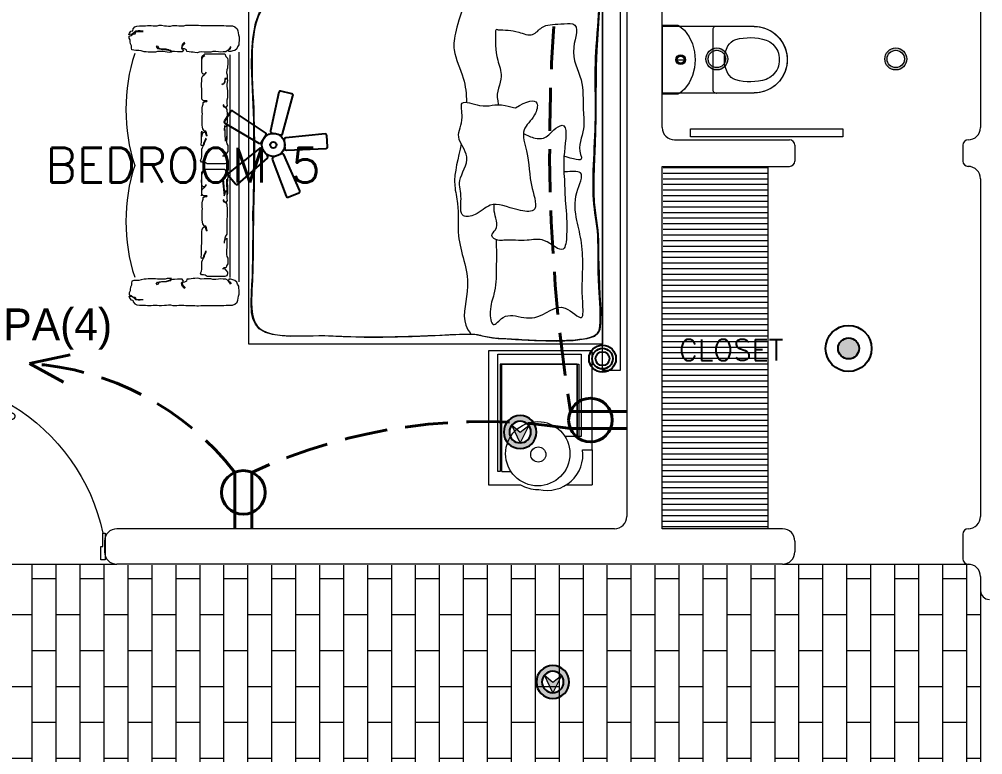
# Model space of a CAD drawing. Header units: metres. Extents: x 14 to 2416, y -346 to 476.
# Drawn here: x 45.92 to 51.36, y -142.06 to -137.9 of the extents above; entities that cross this region are included whole.
import ezdxf

# ---------------------------------------------------------------- set-up
doc = ezdxf.new("R2010")
doc.units = ezdxf.units.M
for name, pattern in [('0', [0]), ('CONTINUA', [0]), ('Dash Style-2', [0.694425, 0.48607, -0.208355])]:
    doc.linetypes.add(name, pattern=pattern)
doc.layers.get('0').update_dxf_attribs({"linetype": '0', "lineweight": 20})
for name, color, linetype, lineweight in [('A-ANNO-TEXT', 20, 'Continuous', 13), ('A-DOOR', 35, 'Continuous', 5), ('A-WALL', 250, 'Continuous', 20), ('baños', 251, 'Continuous', 0), ('closets', 253, 'Continuous', 0), ('E Salida TCorrientes', 24, 'CONTINUA', 40), ('E Tuberia Emp Piso', 24, 'Dash Style-2', 40), ('MAVA', 1, 'Continuous', 15), ('MAVA -LUMINARIAS', 1, 'Continuous', 18), ('MOBILIARIOS', 252, 'Continuous', 0), ('piso', 253, 'Continuous', 0), ('textos', 7, 'Continuous', 0)]:
    doc.layers.add(name, color=color, linetype=linetype, lineweight=lineweight)
doc.layers.add('hatch piso', color=253, linetype='Continuous', lineweight=0, transparency=0.7)
doc.layers.add('MAVA LUM', color=1, linetype='Continuous')
doc.layers.add('MAVA Luminarias', color=1, linetype='Continuous')
doc.styles.add('CENTURY GOTHIC', font='GOTHIC.TTF')
doc.styles.add('DIMTEXT', font='dim.shx', dxfattribs={"width": 0.75})
doc.styles.get("Standard").update_dxf_attribs({"font": 'arial.ttf', "height": 0.1875})

# ---------------------------------------------------------------- blocks, each defined once
blk = doc.blocks.new('Caroma_ToiletSuites')
at = {"layer": 'baños'}
for p, q in [((-120.8, 664), (-144, 640.8)), ((-94, 682.8), (-120.8, 664)), ((-64.3, 696.7), (-94, 682.8)), ((-32.6, 705.1), (-64.3, 696.7)), ((0, 708), (-32.6, 705.1)), ((32.6, 705.1), (0, 708)), ((64.3, 696.7), (32.6, 705.1)), ((94, 682.8), (64.3, 696.7)), ((120.8, 664), (94, 682.8)), ((144, 640.8), (120.8, 664)), ((-162.8, 614), (-176.7, 584.3)), ((-144, 640.8), (-162.8, 614)), ((162.8, 614), (144, 640.8)), ((176.7, 584.3), (162.8, 614)), ((-185.1, 552.6), (-188, 520)), ((-176.7, 584.3), (-185.1, 552.6)), ((185.1, 552.6), (176.7, 584.3)), ((188, 520), (185.1, 552.6)), ((-188, 520), (-190.5, 308)), ((-188, 0), (-188, 520)), ((188, 520), (188, 0)), ((190.5, 308), (188, 520)), ((-190.5, 308), (-190.2, 304.5)), ((-190.2, 304.5), (-189.3, 301.2)), ((-189.3, 301.2), (-187.8, 298)), ((-187.8, 298), (-185.8, 295.1)), ((-185.8, 295.1), (-183.4, 292.7)), ((-183.4, 292.7), (-180.5, 290.7)), ((-180.5, 290.7), (-177.3, 289.2)), ((-177.3, 289.2), (-174, 288.3)), ((-174, 288.3), (-170.5, 288)), ((-170.5, 288), (170.5, 288)), ((170.5, 288), (174, 288.3)), ((174, 288.3), (177.3, 289.2)), ((177.3, 289.2), (180.5, 290.7)), ((180.5, 290.7), (183.4, 292.7)), ((183.4, 292.7), (185.8, 295.1)), ((185.8, 295.1), (187.8, 298)), ((187.8, 298), (189.3, 301.2)), ((189.3, 301.2), (190.2, 304.5)), ((190.2, 304.5), (190.5, 308)), ((-88.9, 171.3), (-130, 152.2)), ((-45.1, 183.1), (-88.9, 171.3)), ((0, 187), (-45.1, 183.1)), ((45.1, 183.1), (0, 187)), ((88.9, 171.3), (45.1, 183.1)), ((130, 152.2), (88.9, 171.3)), ((-167.1, 126.2), (-188.7, 100.9)), ((-130, 152.2), (-167.1, 126.2)), ((0, 85), (0, 125)), ((167.1, 126.2), (130, 152.2)), ((188.7, 100.9), (167.1, 126.2)), ((-194.6, 88.2), (-195, 83.5)), ((-195, 83.5), (-195, 0)), ((-193.4, 92.7), (-194.6, 88.2)), ((-191.4, 97), (-193.4, 92.7)), ((-188.7, 100.9), (-191.4, 97)), ((191.4, 97), (188.7, 100.9)), ((193.4, 92.7), (191.4, 97)), ((194.6, 88.2), (193.4, 92.7)), ((195, 83.5), (194.6, 88.2)), ((195, 0), (195, 83.5)), ((-195, 0), (195, 0)), ((188, 0), (-188, 0))]:
    blk.add_line(p, q, dxfattribs=at)
for centre, radius, start, end in [((0, 520), 188, 0, 180), ((-2.7, 547.4), 115.2, 88.6565, 137.0404), ((2.7, 547.4), 115.2, 42.9609, 91.3415), ((-18.8, 556.1), 97.6, 134.3372, 160.9897), ((18.8, 556.1), 97.6, 19.01, 45.6643), ((183, 496.7), 307.9, 162.7713, 195.2143), ((-183, 496.7), 307.9, 344.7852, 17.2286), ((-36.1, 442.4), 82.4, 198.763, 239.3582), ((36.1, 442.4), 82.4, 300.6412, 341.2351), ((2.9, 529.9), 177.9, 242.916, 269.0659), ((-2.9, 529.9), 177.9, 270.9339, 297.0836), ((0, 105), 27.5, 0, 180), ((0, 105), 21, 0, 180), ((0, 105), 20, 0, 180), ((0, 105), 27.5, 180, 0), ((0, 105), 21, 180, 0), ((0, 105), 20, 180, 0)]:
    blk.add_arc(centre, radius, start, end, dxfattribs=at)
blk = doc.blocks.new('puerta 1.00')
at = {"layer": 'A-DOOR'}
for p, q in [((-0.15, -0.0125), (-0.9369, -0.3949)), ((-0.1376, -0.038), (-0.9245, -0.4204)), ((-0.1376, -0.038), (-0.15, -0.0125)), ((-0.8946, -0.3743), (-0.8996, -0.3641)), ((-0.8777, -0.3661), (-0.8826, -0.3559)), ((-0.9369, -0.3949), (-0.9245, -0.4204)), ((-0.8822, -0.3998), (-0.8772, -0.4101)), ((-0.8653, -0.3916), (-0.8603, -0.4018))]:
    blk.add_line(p, q, dxfattribs=at)
for points in [[(-0.05, 0), (-0.05, -0.025), (-0.125, -0.025), (-0.125, -0.0125), (-0.2, -0.0125), (-0.2, 0), (-0.05, 0)], [(-0.05, -0.95), (-0.05, -0.925), (-0.125, -0.925), (-0.125, -0.9375), (-0.2, -0.9375), (-0.2, -0.95), (-0.05, -0.95)]]:
    blk.add_lwpolyline(points, dxfattribs=at)
blk.add_arc((0.0366, 0.1602), 1.1229, 211.1336, 257.8343, dxfattribs=at)
for points in [[(-0.8982, -0.3642), (-0.9033, -0.3642), (-0.912, -0.3591), (-0.917, -0.3504), (-0.917, -0.3403), (-0.912, -0.3316), (-0.9033, -0.3265), (-0.8932, -0.3265), (-0.8844, -0.3316), (-0.8794, -0.3403), (-0.8794, -0.3504), (-0.8844, -0.3591), (-0.8932, -0.3642), (-0.8982, -0.3642)], [(-0.8617, -0.4394), (-0.8667, -0.4394), (-0.8754, -0.4344), (-0.8805, -0.4256), (-0.8805, -0.4156), (-0.8754, -0.4068), (-0.8667, -0.4018), (-0.8566, -0.4018), (-0.8479, -0.4068), (-0.8428, -0.4156), (-0.8428, -0.4257), (-0.8479, -0.4344), (-0.8566, -0.4394), (-0.8617, -0.4394)]]:
    blk.add_open_spline(points, degree=2, dxfattribs=at)
blk = doc.blocks.new('PL BASE 1N NASAS 09')
at = {"layer": 'closets', "transparency": 33554687}
h = blk.add_hatch(dxfattribs=at)
h.set_pattern_fill('LINE', color=256, scale=0.01, angle=180)
h.set_pattern_definition([(180, (-436.975463, -2859.17424), (-4e-18, -0.03175), [])])
h.paths.add_polyline_path([(-100.8257, -37.4997), (-100.8295, -39.5497), (-100.2311, -39.5497), (-100.2311, -37.4997)])
at = {"layer": 'A-DOOR'}
blk.add_lwpolyline([(-100.6713, -37.2871), (-99.8095, -37.2871), (-99.8095, -37.3316), (-100.6713, -37.3316)], close=True, dxfattribs=at)
at = {"layer": 'A-WALL'}
for p, q in [((-101.031, -35.5197), (-101.031, -39.4797)), ((-100.831, -37.2797), (-100.831, -35.5197)), ((-99.0311, -35.5197), (-99.0311, -37.2797)), ((-100.761, -37.3497), (-100.1111, -37.3497)), ((-99.1011, -37.3497), (-99.1011, -37.3497)), ((-100.0811, -37.3797), (-100.0811, -37.4697)), ((-99.1311, -37.3797), (-99.1311, -37.4697)), ((-100.831, -37.4997), (-100.1111, -37.4997)), ((-100.831, -39.5497), (-100.831, -37.4997)), ((-99.1011, -37.4997), (-99.1011, -37.4997)), ((-99.0311, -37.5697), (-99.0311, -39.4797)), ((-101.101, -39.5497), (-103.915, -39.5497)), ((-100.15, -39.5497), (-100.831, -39.5497)), ((-99.1311, -39.5797), (-99.1311, -39.7197)), ((-103.985, -39.6197), (-103.985, -39.6797)), ((-100.0811, -39.6197), (-100.0811, -39.6797)), ((-100.1511, -39.7497), (-103.915, -39.7497)), ((-99.0311, -39.8197), (-99.0311, -39.8997))]:
    blk.add_line(p, q, dxfattribs=at)
for centre, radius, start, end in [((-100.761, -37.2797), 0.07, 180, 270), ((-99.1011, -37.2797), 0.07, 270, 360), ((-100.1111, -37.3797), 0.03, 0, 90), ((-99.1011, -37.3797), 0.03, 90, 180), ((-100.1111, -37.4697), 0.03, 270, 0), ((-99.1011, -37.4697), 0.03, 180, 270), ((-99.1011, -37.5697), 0.07, 0, 90), ((-101.101, -39.4797), 0.07, 270, 0), ((-99.1011, -39.4797), 0.07, 270, 0), ((-103.915, -39.6197), 0.07, 90, 180), ((-100.1501, -39.6188), 0.0691, 359.2271, 89.8655), ((-99.1011, -39.5797), 0.03, 90, 180), ((-103.915, -39.6797), 0.07, 180, 270), ((-100.1511, -39.6797), 0.07, 270, 0), ((-99.1011, -39.7197), 0.03, 180, 270), ((-99.1011, -39.8197), 0.07, 0, 90), ((-98.9811, -39.8997), 0.05, 180, 270)]:
    blk.add_arc(centre, radius, start, end, dxfattribs=at)
at = {"layer": 'closets', "transparency": 33554687}
blk.add_line((-100.2311, -39.5497), (-100.2311, -37.4997), dxfattribs=at)
at = {"layer": 'piso'}
for p, q in [((-105.001, -39.7497), (-103.915, -39.7497)), ((-100.1511, -39.7497), (-99.0894, -39.7507)), ((-99.0311, -39.8997), (-99.0311, -40.9497))]:
    blk.add_line(p, q, dxfattribs=at)
at = {"layer": 'A-DOOR', "xscale": -1, "rotation": 90}
blk.add_blockref('puerta 1.00', (-104.931, -39.7747), dxfattribs=at)
at = {"layer": 'baños', "xscale": -0.000999999934791, "yscale": 0.000999999934791, "rotation": 270}
blk.add_blockref('Caroma_ToiletSuites', (-100.8315, -36.8961), dxfattribs=at)
at = {"layer": 'textos', "width": 3.404877}
for s, insert, char_height, attachment_point in [('{\\Fromans|c0; BEDROOM 5}', (-104.4508, -37.5905), 0.195, 7), ('\\pxqc;{\\Fromans|c0;\\H0.8x;CLOSET\\H1.25x; }', (-98.7396, -38.5982), 0.15, 9)]:
    blk.add_mtext(s, dxfattribs=dict(at, insert=insert, char_height=char_height, attachment_point=attachment_point))
blk = doc.blocks.new('A$Ca3ef8f56')
at = {"layer": 'MOBILIARIOS'}
for p, q in [((0.0032, 0.1527), (0.0032, 1.4519)), ((0.0532, 0.1694), (0.0532, 1.4284))]:
    blk.add_line(p, q, dxfattribs=at)
for points in [[(0.6249, 1.5324), (0.6212, 1.5434), (0.6126, 1.5544), (0.6016, 1.5556), (0.6004, 1.5666), (0.5906, 1.5776), (0.5796, 1.5825), (0.5637, 1.5837), (0.5527, 1.5837), (0.5417, 1.5849), (0.5307, 1.5849), (0.5197, 1.5862), (0.4977, 1.5862), (0.4867, 1.5837), (0.4757, 1.5837), (0.4647, 1.5849), (0.4537, 1.5874), (0.4402, 1.5874), (0.4231, 1.5837), (0.4121, 1.5837), (0.4011, 1.5825), (0.3889, 1.5825), (0.3766, 1.5862), (0.3534, 1.5862), (0.3412, 1.5849), (0.3302, 1.5837), (0.3143, 1.5849), (0.3033, 1.5874), (0.2519, 1.5874), (0.2409, 1.5886), (0.2299, 1.5886), (0.2177, 1.5862), (0.0868, 1.5862), (0.0746, 1.5849), (0.0391, 1.5849), (0.0245, 1.5788), (0.0122, 1.5678), (0.0086, 1.5568), (0.0061, 1.5446), (0.0037, 1.5336), (0, 1.5226), (0, 1.5116), (0.0012, 1.5006), (0.0024, 1.4884), (0.0024, 1.4774), (0.011, 1.4652), (0.0147, 1.4542), (0.0257, 1.4445), (0.0367, 1.442), (0.0477, 1.4383), (0.0587, 1.4383), (0.0611, 1.4493), (0.0501, 1.4542), (0.0477, 1.464)], [(0.4708, 1.4664), (0.4622, 1.4554), (0.4512, 1.4542), (0.4341, 1.4506), (0.4231, 1.4506), (0.4109, 1.4493), (0.3999, 1.4457), (0.3876, 1.4457), (0.3828, 1.4347), (0.395, 1.4335), (0.4072, 1.4347), (0.4194, 1.4371), (0.4317, 1.4383), (0.4635, 1.4383), (0.4745, 1.4359), (0.516, 1.4359), (0.527, 1.4371), (0.5381, 1.4371), (0.5552, 1.442), (0.5674, 1.4445), (0.5845, 1.4445), (0.5968, 1.4457), (0.6078, 1.4493), (0.609, 1.4603), (0.609, 1.4713), (0.6151, 1.4823), (0.6175, 1.4933), (0.6163, 1.5043), (0.6224, 1.5153), (0.6224, 1.5263), (0.6114, 1.53), (0.6004, 1.5385), (0.5894, 1.5397), (0.5845, 1.5507), (0.5735, 1.552), (0.5442, 1.552)], [(0.5442, 1.5544), (0.5613, 1.5556), (0.5723, 1.5556), (0.5845, 1.5544), (0.5955, 1.5458), (0.6065, 1.5373), (0.6175, 1.5348), (0.6212, 1.5348)], [(0.0501, 1.4677), (0.0563, 1.4567), (0.0636, 1.4457), (0.0758, 1.4371), (0.0905, 1.4371), (0.1064, 1.4359), (0.1174, 1.4371), (0.1333, 1.4396), (0.1492, 1.4396), (0.1602, 1.4359), (0.1981, 1.4359), (0.2152, 1.4371), (0.2262, 1.4347), (0.2385, 1.4322), (0.2507, 1.4335), (0.2617, 1.4347), (0.2727, 1.4359), (0.2837, 1.4371), (0.2972, 1.4383), (0.2996, 1.4493), (0.3106, 1.4542), (0.3216, 1.4567), (0.3241, 1.4677), (0.3143, 1.4787), (0.3069, 1.4884)], [(0.3106, 1.4909), (0.3204, 1.4799), (0.3253, 1.4689), (0.3265, 1.4579), (0.3155, 1.4481), (0.3228, 1.4371), (0.3497, 1.4371), (0.3656, 1.4396), (0.3779, 1.4396), (0.3889, 1.4408), (0.3999, 1.4481), (0.4133, 1.4518), (0.4402, 1.4518), (0.4525, 1.4554), (0.4598, 1.4664), (0.4696, 1.4689)], [(0.0946, 1.3772), (0.0844, 1.3772), (0.0759, 1.3874), (0.0673, 1.3976), (0.0673, 1.4078), (0.0708, 1.4181), (0.081, 1.4232), (0.1822, 1.4232), (0.1924, 1.4146), (0.2026, 1.4129), (0.2129, 1.4129), (0.2197, 1.4027), (0.2129, 1.3925), (0.2112, 1.3806), (0.2112, 1.3397), (0.2078, 1.3294), (0.2026, 1.3192), (0.1975, 1.309), (0.1941, 1.2988), (0.189, 1.2885), (0.1856, 1.2817)], [(0.0844, 1.234), (0.0844, 1.2238), (0.081, 1.2135), (0.0708, 1.205), (0.0708, 1.2579), (0.0725, 1.2715), (0.0725, 1.2988), (0.0708, 1.309), (0.0656, 1.3192), (0.0656, 1.3516), (0.0725, 1.3618), (0.0742, 1.372), (0.0844, 1.3737), (0.0895, 1.3737)], [(0.189, 1.2766), (0.1924, 1.2868), (0.1992, 1.2971), (0.2026, 1.3073), (0.2044, 1.3175), (0.2146, 1.3209), (0.2163, 1.3107), (0.2129, 1.3005), (0.2129, 1.2476), (0.2112, 1.2374), (0.2112, 1.1675), (0.2095, 1.1573), (0.2061, 1.1471), (0.1958, 1.1385), (0.1907, 1.1488), (0.189, 1.159), (0.1822, 1.1658)], [(0.0929, 0.9903), (0.0878, 1.0005), (0.0776, 1.0039), (0.0708, 1.0141), (0.0708, 1.0244), (0.069, 1.0346), (0.069, 1.0857), (0.0708, 1.0959), (0.0708, 1.1829), (0.0776, 1.1948), (0.081, 1.205), (0.0827, 1.2152), (0.0861, 1.2272), (0.0861, 1.2289)], [(0.1822, 1.1641), (0.1856, 1.1471), (0.189, 1.1368), (0.1992, 1.1351), (0.2061, 1.1249), (0.2078, 1.1147), (0.2095, 1.1028), (0.2095, 1.0499), (0.2078, 1.0397), (0.2095, 1.0295), (0.2095, 1.0056), (0.2078, 0.9954), (0.2044, 0.9852), (0.2044, 0.9749), (0.1941, 0.9698), (0.1839, 0.9698), (0.1822, 0.9664), (0.2026, 0.9664), (0.2112, 0.9562), (0.2112, 0.8965), (0.2129, 0.8863), (0.2146, 0.8761), (0.2129, 0.9659), (0.2112, 0.9556), (0.2112, 0.9352), (0.2061, 0.925), (0.1958, 0.9147), (0.1873, 0.9079)], [(0.0946, 0.8761), (0.0861, 0.9659), (0.081, 0.9556), (0.0793, 0.9454), (0.069, 0.9403), (0.0673, 0.9505), (0.069, 0.9607), (0.0708, 0.8727), (0.0708, 0.8829), (0.069, 0.8965), (0.0673, 0.9085), (0.0673, 0.9494), (0.0708, 0.9613), (0.0708, 0.9818), (0.069, 0.992), (0.0742, 1.0022), (0.0844, 1.0005), (0.0878, 0.9903), (0.0895, 0.9869)], [(0.2112, 0.8449), (0.2112, 0.8346), (0.2044, 0.8244), (0.1941, 0.8159), (0.0827, 0.8159), (0.0759, 0.8295), (0.0673, 0.8397), (0.0656, 0.85), (0.0656, 0.8602), (0.0673, 0.8704), (0.0673, 0.8806), (0.0708, 0.8909), (0.0725, 0.9079), (0.069, 0.9181), (0.069, 0.9386), (0.081, 0.9403), (0.0827, 0.959), (0.0895, 0.8693), (0.0998, 0.871), (0.0981, 0.8744)], [(0.1873, 0.9028), (0.1958, 0.913), (0.2061, 0.9147), (0.2112, 0.9045), (0.2112, 0.8517), (0.2095, 0.8414), (0.2061, 0.8312), (0.1958, 0.8244)], [(0.0946, 0.74), (0.0844, 0.74), (0.0759, 0.7502), (0.0673, 0.7604), (0.0673, 0.7707), (0.0708, 0.7809), (0.081, 0.786), (0.1822, 0.786), (0.1924, 0.7775), (0.2026, 0.7758), (0.2129, 0.7758), (0.2197, 0.7656), (0.2129, 0.7553), (0.2112, 0.7434), (0.2112, 0.7025), (0.2078, 0.6923), (0.2026, 0.6821), (0.1975, 0.6718), (0.1941, 0.6616), (0.189, 0.6514), (0.1856, 0.6446)], [(0.0844, 0.5968), (0.0844, 0.5866), (0.081, 0.5764), (0.0708, 0.5679), (0.0708, 0.6207), (0.0725, 0.6343), (0.0725, 0.6616), (0.0708, 0.6718), (0.0656, 0.6821), (0.0656, 0.7144), (0.0725, 0.7247), (0.0742, 0.7349), (0.0844, 0.7366), (0.0895, 0.7366)], [(0.0929, 0.4531), (0.0878, 0.4633), (0.0776, 0.4668), (0.0708, 0.477), (0.0708, 0.4872), (0.069, 0.4974), (0.069, 0.5486), (0.0708, 0.5588), (0.0708, 0.6457), (0.0776, 0.6576), (0.081, 0.5679), (0.0827, 0.5781), (0.0861, 0.59), (0.0861, 0.5917)], [(0.189, 0.6394), (0.1924, 0.6497), (0.1992, 0.6599), (0.2026, 0.6701), (0.2044, 0.6803), (0.2146, 0.6838), (0.2163, 0.6735), (0.2129, 0.6633), (0.2129, 0.6105), (0.2112, 0.6002), (0.2112, 0.6304), (0.2095, 0.6201), (0.2061, 0.6099), (0.1958, 0.6014), (0.1907, 0.6116), (0.189, 0.6218), (0.1822, 0.6287)], [(0.1822, 0.627), (0.1856, 0.6099), (0.189, 0.5997), (0.1992, 0.598), (0.2061, 0.5878), (0.2078, 0.5775), (0.2095, 0.5656), (0.2095, 0.5128), (0.2078, 0.5025), (0.2095, 0.4923), (0.2095, 0.4685), (0.2078, 0.4582), (0.2044, 0.448), (0.2044, 0.4378), (0.1941, 0.4327), (0.1839, 0.4327), (0.1822, 0.4293), (0.2026, 0.4293), (0.2112, 0.419), (0.2112, 0.3594), (0.2129, 0.3492), (0.2146, 0.3389), (0.2129, 0.3287), (0.2112, 0.3185), (0.2112, 0.298), (0.2061, 0.2878), (0.1958, 0.2776), (0.1873, 0.2708)], [(0.0946, 0.3389), (0.0861, 0.3287), (0.081, 0.3185), (0.0793, 0.3083), (0.069, 0.3031), (0.0673, 0.3134), (0.069, 0.3236), (0.0708, 0.3355), (0.0708, 0.3457), (0.069, 0.3594), (0.0673, 0.3713), (0.0673, 0.4122), (0.0708, 0.4241), (0.0708, 0.4446), (0.069, 0.4548), (0.0742, 0.465), (0.0844, 0.4633), (0.0878, 0.4531), (0.0895, 0.4497)], [(0.2112, 0.1926), (0.2112, 0.1824), (0.2044, 0.1721), (0.1941, 0.1636), (0.0827, 0.1636), (0.0759, 0.1772), (0.0673, 0.1875), (0.0656, 0.1977), (0.0656, 0.223), (0.0673, 0.2333), (0.0673, 0.2435), (0.0708, 0.2537), (0.0725, 0.2708), (0.069, 0.281), (0.069, 0.3014), (0.081, 0.3031), (0.0827, 0.3219), (0.0895, 0.3321), (0.0998, 0.3338), (0.0981, 0.3372)], [(0.1873, 0.2656), (0.1958, 0.2759), (0.2061, 0.2776), (0.2112, 0.2673), (0.2112, 0.1994), (0.2095, 0.1892), (0.2061, 0.179), (0.1958, 0.1721)], [(0.6249, 0.0562), (0.6212, 0.0452), (0.6126, 0.0342), (0.6016, 0.033), (0.6004, 0.022), (0.5906, 0.011), (0.5796, 0.0061), (0.5637, 0.0049), (0.5527, 0.0049), (0.5417, 0.0037), (0.5307, 0.0037), (0.5197, 0.0024), (0.4977, 0.0024), (0.4867, 0.0049), (0.4757, 0.0049), (0.4647, 0.0037), (0.4537, 0.0012), (0.4402, 0.0012), (0.4231, 0.0049), (0.4121, 0.0049), (0.4011, 0.0061), (0.3889, 0.0061), (0.3766, 0.0024), (0.3534, 0.0024), (0.3412, 0.0037), (0.3302, 0.0049), (0.3143, 0.0037), (0.3033, 0.0012), (0.2519, 0.0012), (0.2409, 0), (0.2299, 0), (0.2177, 0.0024), (0.0868, 0.0024), (0.0746, 0.0037), (0.0391, 0.0037), (0.0245, 0.0098), (0.0122, 0.0208), (0.0086, 0.0318), (0.0061, 0.044), (0.0037, 0.055), (0, 0.066), (0, 0.077), (0.0012, 0.088), (0.0024, 0.1002), (0.0024, 0.1112), (0.011, 0.1234), (0.0147, 0.1344), (0.0257, 0.1441), (0.0367, 0.1466), (0.0477, 0.1503), (0.0587, 0.1503), (0.0611, 0.1393), (0.0501, 0.1344), (0.0477, 0.1246)], [(0.0501, 0.1209), (0.0563, 0.1319), (0.0636, 0.1429), (0.0758, 0.1515), (0.0905, 0.1515), (0.1064, 0.1527), (0.1174, 0.1515), (0.1333, 0.149), (0.1492, 0.149), (0.1602, 0.1527), (0.1981, 0.1527), (0.2152, 0.1515), (0.2262, 0.1539), (0.2385, 0.1564), (0.2507, 0.1551), (0.2617, 0.1539), (0.2727, 0.1527), (0.2837, 0.1515), (0.2972, 0.1503), (0.2996, 0.1393), (0.3106, 0.1344), (0.3216, 0.1319), (0.3241, 0.1209), (0.3143, 0.1099), (0.3069, 0.1002)], [(0.3106, 0.0977), (0.3204, 0.1087), (0.3253, 0.1197), (0.3265, 0.1307), (0.3155, 0.1405), (0.3228, 0.1515), (0.3497, 0.1515), (0.3656, 0.149), (0.3779, 0.149), (0.3889, 0.1478), (0.3999, 0.1405), (0.4133, 0.1368), (0.4402, 0.1368), (0.4525, 0.1332), (0.4598, 0.1222), (0.4696, 0.1197)], [(0.4708, 0.1222), (0.4622, 0.1332), (0.4512, 0.1344), (0.4341, 0.138), (0.4231, 0.138), (0.4109, 0.1393), (0.3999, 0.1429), (0.3876, 0.1429), (0.3828, 0.1539), (0.395, 0.1551), (0.4072, 0.1539), (0.4194, 0.1515), (0.4317, 0.1503), (0.4635, 0.1503), (0.4745, 0.1527), (0.516, 0.1527), (0.527, 0.1515), (0.5381, 0.1515), (0.5552, 0.1466), (0.5674, 0.1441), (0.5845, 0.1441), (0.5968, 0.1429), (0.6078, 0.1393), (0.609, 0.1283), (0.609, 0.1173), (0.6151, 0.1063), (0.6175, 0.0953), (0.6163, 0.0843), (0.6224, 0.0733), (0.6224, 0.0623), (0.6114, 0.0586), (0.6004, 0.0501), (0.5894, 0.0489), (0.5845, 0.0379), (0.5735, 0.0366), (0.5442, 0.0366)], [(0.5442, 0.0342), (0.5613, 0.033), (0.5723, 0.033), (0.5845, 0.0342), (0.5955, 0.0428), (0.6065, 0.0513), (0.6175, 0.0537), (0.6212, 0.0537)]]:
    blk.add_lwpolyline(points, dxfattribs=at)
for centre in [(-0.3846, 1.1107), (-0.3846, 0.4779)]:
    blk.add_arc(centre, 1.0261, 342.0399, 17.9601, dxfattribs=at)
blk = doc.blocks.new('A$C11dadbfd')
at = {"layer": 'MOBILIARIOS'}
for p, q in [((1.7951, 3.6335), (1.9417, 3.6335)), ((1.9417, 3.4354), (1.9417, 3.6335)), ((1.9417, 0.2292), (1.9417, 0.0311)), ((1.7951, 0.0311), (1.9417, 0.0311))]:
    blk.add_line(p, q, dxfattribs=at)
for points in [[(1.3875, 2.8747), (1.3875, 2.8753), (1.3554, 2.8753), (1.3554, 3.6335), (1.5357, 3.6335, -0.127695), (1.6339, 3.659, -0.007083), (1.6396, 3.6589, -0.52849), (1.8874, 3.4354), (1.9417, 3.4354), (1.9417, 2.8753), (1.8985, 2.8753), (1.8985, 2.8747), (1.8575, 2.8747)], [(1.3875, 0.7899), (1.3875, 0.7893), (1.3554, 0.7893), (1.3554, 0.0311), (1.5357, 0.0311, 0.127695), (1.6339, 0.0056, 0.007083), (1.6396, 0.0057, 0.52849), (1.8874, 0.2292), (1.9417, 0.2292), (1.9417, 0.7893), (1.8985, 0.7893), (1.8985, 0.7899), (1.8575, 0.7899)]]:
    blk.add_lwpolyline(points, format="xyb", close=True, dxfattribs=at)
for points in [[(1.8575, 3.3604), (1.8575, 2.9503), (1.4212, 2.9503), (1.4212, 3.5585), (1.4075, 3.5585), (1.4075, 2.8947), (1.8575, 2.8947), (1.8785, 2.8947), (1.8785, 3.3592), (1.8575, 3.3592), (1.8575, 2.9503)], [(2.1, 0.6774), (2, 0.6774), (2, 2.9774), (2.1, 2.9774)], [(2, 0.8274), (0, 0.8274), (0, 2.8274), (2, 2.8274)], [(1.984, 2.7359), (1.9682, 2.4885), (1.9635, 2.4003), (1.9626, 2.1559), (1.9626, 2.1046), (1.9588, 1.9621), (1.9521, 1.8305), (1.9502, 1.7649), (1.9502, 1.6851), (1.9531, 1.629), (1.9645, 1.5406), (1.973, 1.4728), (1.9778, 1.4138), (1.9778, 1.3179), (1.9787, 1.2798), (1.9806, 1.2181), (1.9854, 1.1031), (1.9911, 1.0261), (1.9891, 0.9459), (1.9853, 0.9108), (1.9758, 0.8889), (1.9549, 0.8709), (1.9112, 0.8566), (1.8349, 0.8461), (1.7418, 0.8423), (1.6153, 0.8461), (1.5089, 0.8519), (1.4612, 0.8557), (1.4108, 0.8576), (1.3776, 0.8604), (1.3377, 0.869), (1.3026, 0.8766), (1.276, 0.8814), (1.17, 0.8795), (1.0539, 0.8747), (0.9229, 0.868), (0.7572, 0.8642), (0.652, 0.8656), (0.6118, 0.8673), (0.5341, 0.869), (0.451, 0.8732), (0.4117, 0.874), (0.3599, 0.8723), (0.3114, 0.8723), (0.2345, 0.8715), (0.1881, 0.8741), (0.1337, 0.8816), (0.0936, 0.8942), (0.0593, 0.9134), (0.0376, 0.9402), (0.0225, 0.9728), (0.0159, 1.0071), (0.0134, 1.0607), (0.015, 1.1201), (0.0175, 1.1644), (0.0201, 1.2099), (0.0217, 1.2534), (0.0226, 1.3044), (0.0234, 1.3546), (0.0242, 1.4801), (0.0234, 1.568), (0.0259, 1.6257), (0.0293, 1.7852), (0.0293, 1.9199), (0.0276, 2.0948), (0.02, 2.2676), (0.0158, 2.4048), (0.0166, 2.4826), (0.0225, 2.5565), (0.0376, 2.6436), (0.061, 2.7055), (0.0969, 2.7565), (0.1479, 2.7958), (0.1909, 2.8076), (0.241, 2.8151), (0.2996, 2.8201), (0.3982, 2.8168), (0.4882, 2.8143), (0.5734, 2.8126), (0.6662, 2.8109), (0.813, 2.8126), (0.9075, 2.8143), (0.9605, 2.8169), (1.0157, 2.8185), (1.0776, 2.8177), (1.1319, 2.8152), (1.1657, 2.8093), (1.2083, 2.7943), (1.2234, 2.7901), (1.2384, 2.7968), (1.3036, 2.806), (1.3792, 2.8152), (1.4821, 2.8169), (1.6504, 2.8177), (1.7386, 2.8169), (1.7996, 2.8135), (1.8589, 2.8077), (1.9166, 2.7993), (1.9544, 2.7876), (1.9703, 2.7792), (1.9795, 2.7675), (1.9829, 2.7482)], [(1.8575, 0.3042), (1.8575, 0.7143), (1.4212, 0.7143), (1.4212, 0.1061), (1.4075, 0.1061), (1.4075, 0.7699), (1.8575, 0.7699), (1.8785, 0.7699), (1.8785, 0.3054), (1.8575, 0.3054), (1.8575, 0.7143)]]:
    blk.add_lwpolyline(points, close=True, dxfattribs=at)
for points in [[(1.4304, 3.5585), (1.4304, 2.9503), (1.8667, 2.9503), (1.8667, 3.3604), (1.7881, 3.3604)], [(1.4304, 3.5585), (1.4829, 3.5585)], [(1.4304, 0.1061), (1.4304, 0.7143), (1.8667, 0.7143), (1.8667, 0.3042), (1.7881, 0.3042)], [(1.4304, 0.1061), (1.4829, 0.1061)]]:
    blk.add_lwpolyline(points, dxfattribs=at)
for centre, radius in [((1.6339, 3.4571), 0.1819), ((1.6369, 3.4617), 0.0427), ((1.6339, 0.2076), 0.1819), ((1.6369, 0.2029), 0.0427)]:
    blk.add_circle(centre, radius, dxfattribs=at)
blk.add_arc((1.4035, 2.5972), 0.00932, 64.4366, 168.7327, dxfattribs=at)
for points, knots in [([(0.2769, 2.8152), (0.2379, 2.8116), (-0.0145, 2.7885), (0.0417, 2.1345), (0.031, 1.754), (0.0256, 1.5592)], [0, 0, 0, 0, 0.117685, 0.761841, 1.437924, 1.437924, 1.437924, 1.437924]), ([(1.2536, 0.8837), (1.2536, 0.8837), (1.2536, 0.8837), (1.2536, 0.8837), (1.2553, 0.8836), (1.2902, 0.8837), (1.3601, 0.8633), (1.5319, 0.8551), (1.739, 0.8394), (1.9697, 0.8633), (1.9954, 0.9487), (1.9697, 1.1987), (1.9824, 1.4698), (1.9294, 1.6589), (1.9697, 2.0804), (1.9512, 2.442), (1.9846, 2.7165), (1.9697, 2.8152), (1.5773, 2.8152), (1.391, 2.8152), (1.2491, 2.7954), (1.2358, 2.7954), (1.2203, 2.7835), (1.15, 2.8152), (1.0853, 2.8152), (0.9644, 2.8152)], [2.895366, 2.895366, 2.895366, 2.895366, 2.896475, 3.053535, 3.138588, 3.190252, 3.29358, 3.393683, 3.686394, 3.848283, 3.942303, 4.166996, 4.499824, 4.847407, 5.433591, 5.797126, 6.093613, 6.186669, 6.495546, 6.666013, 6.828452, 7.059973, 7.190877, 7.299822, 7.383928, 7.383928, 7.383928, 7.383928]), ([(1.2291, 2.7899), (1.1753, 2.6231), (1.1344, 2.5006), (1.2193, 2.3428), (1.2306, 2.2415), (1.2306, 2.1954)], [0.0005696, 0.0005696, 0.0005696, 0.0005696, 0.2116189, 0.3895346, 0.5346505, 0.5346505, 0.5346505, 0.5346505]), ([(1.4075, 2.6056), (1.4464, 2.605), (1.5112, 2.604), (1.6052, 2.5604), (1.6633, 2.6386), (1.7368, 2.634), (1.8841, 2.6519), (1.8025, 2.4679), (1.897, 2.3336), (1.8864, 2.1722), (1.9035, 2.0318), (1.8555, 1.9443), (1.8965, 1.8496), (1.8291, 1.879), (1.7823, 1.8902)], [0, 0, 0, 0, 0.125513, 0.209774, 0.279098, 0.385114, 0.440556, 0.579971, 0.776155, 0.956632, 1.067828, 1.221054, 1.242986, 1.352802, 1.352802, 1.352802, 1.352802]), ([(1.3944, 2.599), (1.394, 2.544), (1.3934, 2.4576), (1.4468, 2.3258), (1.3937, 2.2542), (1.409, 2.1981), (1.4099, 2.1812)], [0, 0, 0, 0, 0.1739603, 0.2732689, 0.4204064, 0.4281347, 0.4281347, 0.4281347, 0.4281347]), ([(1.5086, 2.1643), (1.4936, 2.1652), (1.3997, 2.1973), (1.3383, 2.1521), (1.182, 2.2235), (1.2227, 2.0905), (1.1573, 1.9979), (1.271, 1.8818), (1.1717, 1.7569), (1.2106, 1.666), (1.1853, 1.5363), (1.2988, 1.5579), (1.3751, 1.646), (1.4895, 1.5871), (1.6481, 1.5665), (1.5809, 1.7533), (1.589, 1.8781), (1.5321, 2.0442), (1.6164, 2.1034), (1.6483, 2.2197), (1.5711, 2.2057), (1.5086, 2.1643)], [0.483205, 0.483205, 0.483205, 0.483205, 0.53364, 0.686105, 0.79098, 0.874215, 0.993951, 1.121456, 1.272938, 1.391058, 1.496021, 1.56567, 1.671481, 1.841411, 1.931504, 2.070402, 2.301906, 2.427526, 2.537167, 2.607901, 2.719001, 2.719001, 2.719001, 2.719001]), ([(1.553, 2.0189), (1.5739, 2.0076), (1.6095, 1.9913), (1.679, 1.987), (1.7141, 2.0349), (1.8118, 2.0993), (1.774, 1.8858), (1.7853, 1.7674), (1.789, 1.6087), (1.8046, 1.4975), (1.7861, 1.3196), (1.6731, 1.437), (1.5644, 1.4057), (1.4728, 1.4213), (1.4066, 1.4098), (1.36, 1.4401), (1.4229, 1.4926), (1.3851, 1.5575), (1.3867, 1.605), (1.3874, 1.6175)], [0.032571, 0.032571, 0.032571, 0.032571, 0.107712, 0.156224, 0.235226, 0.291111, 0.451247, 0.617718, 0.770472, 0.95788, 1.036962, 1.155398, 1.259301, 1.397905, 1.433881, 1.478271, 1.518706, 1.629903, 1.669516, 1.669516, 1.669516, 1.669516]), ([(1.2013, 1.9598), (1.1864, 1.8804), (1.147, 1.769), (1.1924, 1.5931), (1.1657, 1.4114), (1.2752, 1.1795), (1.1954, 0.98), (1.2439, 0.9003), (1.2553, 0.8837)], [0.780746, 0.780746, 0.780746, 0.780746, 1.031047, 1.138144, 1.338216, 1.638789, 1.87051, 1.932727, 1.932727, 1.932727, 1.932727]), ([(1.3994, 1.4151), (1.3997, 1.3674), (1.4003, 1.2566), (1.3963, 1.1171), (1.3571, 1.0341), (1.3748, 0.9042), (1.4479, 1.0108), (1.5283, 0.9775), (1.6662, 0.9713), (1.7601, 1.0928), (1.8987, 0.9322), (1.8818, 1.1222), (1.8895, 1.2335), (1.8882, 1.3956), (1.8501, 1.5341), (1.834, 1.6702), (1.9144, 1.8144), (1.8189, 1.8044), (1.7843, 1.8013), (1.7818, 1.8011)], [0, 0, 0, 0, 0.152599, 0.305824, 0.413498, 0.490111, 0.57095, 0.695693, 0.751084, 0.933009, 1.04478, 1.135217, 1.336369, 1.489125, 1.623798, 1.783333, 1.909904, 2.000264, 2.007333, 2.007333, 2.007333, 2.007333]), ([(0.0256, 1.5592), (0.0256, 1.4272), (0.0256, 1.2316), (0.0048, 0.935), (0.136, 0.8633), (0.4134, 0.881), (0.6395, 0.8633), (1.0646, 0.8759), (1.1613, 0.8837), (1.2537, 0.8837)], [0, 0, 0, 0, 0.418295, 0.63409, 0.877661, 1.085184, 1.239382, 1.462689, 1.680419, 1.680419, 1.680419, 1.680419])]:
    blk.add_open_spline(points, degree=3, knots=knots, dxfattribs=at)
blk.add_open_spline([(0.9644, 2.8152), (0.6575, 2.8005), (0.4702, 2.816), (0.2769, 2.8152)], degree=3, dxfattribs=at)
blk = doc.blocks.new('PL MUEBLES 1N NASAS 09')
at = {"layer": 'hatch piso'}
h = blk.add_hatch(dxfattribs=at)
h.set_pattern_fill('AR-BRSTD', color=256, scale=0.002, angle=-90)
h.set_pattern_definition([(270, (-8.74588, 232.01007), (0.1354836, -2e-17), []), (0, (-8.74588, 232.01007), (0.1354836, 0.2032), [0.1354836, -0.1354836])])
edge = h.paths.add_edge_path()
edge.add_line((62.3305, 47.1481), (63.2305, 47.1481))
edge.add_line((63.2305, 47.1481), (63.2305, 48.4481))
edge.add_line((63.2305, 48.4481), (56.5331, 48.4481))
edge.add_line((56.5331, 48.4481), (56.5331, 48.2731))
edge.add_line((56.5331, 48.2731), (56.3831, 48.2731))
edge.add_line((56.3831, 48.2731), (56.3831, 48.4536))
edge.add_line((56.3831, 48.4536), (54.5879, 48.4536))
edge.add_line((54.5879, 48.4536), (54.5879, 46.9481))
edge.add_line((54.5879, 46.9481), (55.8257, 46.9481))
edge.add_arc((55.8755, 46.9973), 0.07, 180, 224.6727, ccw=False)
edge.add_line((55.8055, 46.9973), (55.8055, 47.1073))
edge.add_arc((55.8755, 47.1073), 0.07, 90, 180, ccw=False)
edge.add_line((55.8755, 47.1773), (55.9855, 47.1773))
edge.add_arc((55.9855, 47.1073), 0.07, 0, 90, ccw=False)
edge.add_line((56.0555, 47.1073), (56.0555, 46.9973))
edge.add_arc((55.9855, 46.9973), 0.07, -44.6727, 0, ccw=False)
edge.add_line((56.0353, 46.9481), (59.0257, 46.9481))
edge.add_arc((59.0755, 46.9973), 0.07, 180, 224.6728, ccw=False)
edge.add_line((59.0055, 46.9973), (59.0055, 47.1073))
edge.add_arc((59.0755, 47.1073), 0.07, 90, 180, ccw=False)
edge.add_line((59.0755, 47.1773), (59.1855, 47.1773))
edge.add_arc((59.1855, 47.1073), 0.07, 0, 90, ccw=False)
edge.add_line((59.2555, 47.1073), (59.2555, 46.9973))
edge.add_arc((59.1855, 46.9973), 0.07, -90, 0, ccw=False)
edge.add_line((59.1855, 46.9273), (59.0755, 46.9273))
edge.add_arc((59.0755, 46.9973), 0.07, 229.9948, 270, ccw=False)
edge.add_line((59.0305, 46.9437), (59.0305, 44.972))
edge.add_arc((59.0755, 44.9184), 0.07, 90, 130.0052, ccw=False)
edge.add_line((59.0755, 44.9884), (59.1855, 44.9884))
edge.add_arc((59.1855, 44.9184), 0.07, 0, 90, ccw=False)
edge.add_line((59.2555, 44.9184), (59.2555, 44.8084))
edge.add_arc((59.1855, 44.8084), 0.07, -90, 0, ccw=False)
edge.add_line((59.1855, 44.7384), (59.0755, 44.7384))
edge.add_arc((59.0755, 44.8084), 0.07, 229.9948, 270, ccw=False)
edge.add_line((59.0305, 44.7548), (59.0305, 41.172))
edge.add_arc((59.0755, 41.1184), 0.07, 90, 130.0052, ccw=False)
edge.add_line((59.0755, 41.1884), (59.1855, 41.1884))
edge.add_arc((59.1855, 41.1184), 0.07, 0, 90, ccw=False)
edge.add_line((59.2555, 41.1184), (59.2555, 41.0084))
edge.add_arc((59.1855, 41.0084), 0.07, -90, 0, ccw=False)
edge.add_line((59.1855, 40.9384), (59.0755, 40.9384))
edge.add_arc((59.0755, 41.0084), 0.07, 180, 270, ccw=False)
edge.add_line((59.0055, 41.0084), (59.0055, 41.1184))
edge.add_arc((59.0755, 41.1184), 0.07, 149.8481, 180, ccw=False)
edge.add_line((59.0149, 41.1535), (56.0391, 41.1535))
edge.add_arc((55.9855, 41.1085), 0.07, 0, 40.0052, ccw=False)
edge.add_line((56.0555, 41.1085), (56.0555, 40.9985))
edge.add_arc((55.9855, 40.9985), 0.07, -90, 0, ccw=False)
edge.add_line((55.9855, 40.9285), (55.8755, 40.9285))
edge.add_arc((55.8755, 40.9985), 0.07, 180, 270, ccw=False)
edge.add_line((55.8055, 40.9985), (55.8055, 41.1085))
edge.add_arc((55.8755, 41.1085), 0.07, 139.9948, 180, ccw=False)
edge.add_line((55.8219, 41.1535), (50.4363, 41.1535))
edge.add_arc((50.3827, 41.1085), 0.07, 0, 40.0052, ccw=False)
edge.add_line((50.4527, 41.1085), (50.4527, 40.9985))
edge.add_arc((50.3827, 40.9985), 0.07, -90, 0, ccw=False)
edge.add_line((50.3827, 40.9285), (50.2727, 40.9285))
edge.add_arc((50.2727, 40.9985), 0.07, 180, 270, ccw=False)
edge.add_line((50.2027, 40.9985), (50.2027, 41.1085))
edge.add_arc((50.2727, 41.1085), 0.07, 139.9948, 180, ccw=False)
edge.add_line((50.2191, 41.1535), (46.4305, 41.1535))
edge.add_line((46.4305, 41.1535), (46.4305, 40.9535))
edge.add_line((46.4305, 40.9535), (44.3305, 40.9535))
edge.add_line((44.3305, 40.9535), (44.3305, 39.3536))
edge.add_line((44.3305, 39.3536), (47.8305, 39.3536))
edge.add_line((47.8305, 39.3536), (47.8305, 38.9536))
edge.add_line((47.8305, 38.9536), (62.3305, 38.9536))
edge.add_line((62.3305, 38.9536), (62.3305, 47.1481))
at = {"layer": 'baños'}
blk.add_blockref('PL BASE 1N NASAS 09', (162.2615, 88.2033), dxfattribs=at)
at = {"layer": 'MOBILIARIOS'}
blk.add_blockref('A$C11dadbfd', (59.0928, 48.8707), dxfattribs=at)
at = {"layer": 'MOBILIARIOS', "rotation": 180}
blk.add_blockref('A$Ca3ef8f56', (59.0391, 51.5032), dxfattribs=at)
blk = doc.blocks.new('A$Cbef68299')
blk.add_blockref('PL MUEBLES 1N NASAS 09', (-30.7659, -32.0535))
blk = doc.blocks.new('A$Cc5be7df0')
at = {"layer": 'A-ANNO-TEXT'}
blk.add_blockref('A$Cbef68299', (4.1493, 17.337), dxfattribs=at)
blk = doc.blocks.new('SUPERFICIAL')
at = {"layer": 'MAVA LUM'}
h = blk.add_hatch(color=256, dxfattribs=at)
h.dxf.hatch_style = 1
edge = h.paths.add_edge_path()
edge.add_arc((0.0008, 0.0016), 0.059, 0, 360)
for radius in [0.1303, 0.0593]:
    blk.add_circle((0.0008, 0.0016, 0), radius, dxfattribs=at)
at = {"ltscale": 1e-05, "style": 'DIMTEXT', "flags": 1}
blk.add_attdef('MULTIPLICADOR', (0.0928, 0.4687), '', height=0.15, dxfattribs=at)
blk = doc.blocks.new('abanico mava')
at = {"layer": 'MAVA Luminarias', "linetype": 'ByBlock', "lineweight": -2, "extrusion": (4.64878e-10, 3.72215e-09, 1), "elevation": 0}
for points in [[(513803.102, 2035248.678), (513803.215, 2035249.086, 0.421374), (513803.203, 2035249.107), (513803.084, 2035249.136, 0.421374), (513803.064, 2035249.124), (513802.972, 2035248.71, 0.407089), (513802.984, 2035248.69), (513803.082, 2035248.666, 0.407089)], [(513802.921, 2035248.69), (513802.567, 2035248.923, 0.421374), (513802.544, 2035248.918), (513802.479, 2035248.814, 0.421374), (513802.485, 2035248.791), (513802.85, 2035248.576, 0.407089), (513802.873, 2035248.581), (513802.926, 2035248.667, 0.407089)], [(513802.993, 2035248.405), (513803.142, 2035248.008, 0.421374), (513803.164, 2035247.998), (513803.278, 2035248.044, 0.421374), (513803.287, 2035248.066), (513803.118, 2035248.455, 0.407089), (513803.096, 2035248.464), (513803.003, 2035248.426, 0.407089)]]:
    blk.add_lwpolyline(points, format="xyb", close=True, dxfattribs=at)
at = {"layer": 'MAVA Luminarias', "linetype": 'ByBlock', "lineweight": -2, "extrusion": (4.64878e-10, 3.72215e-09, 1)}
for points in [[(513803.147, 2035248.501), (513803.57, 2035248.521, 0.421374), (513803.586, 2035248.539), (513803.578, 2035248.661, 0.421374), (513803.559, 2035248.676), (513803.137, 2035248.636, 0.407089), (513803.122, 2035248.618), (513803.129, 2035248.517, 0.407089)], [(513802.854, 2035248.521), (513802.522, 2035248.257, 0.421374), (513802.52, 2035248.233), (513802.599, 2035248.139, 0.421374), (513802.623, 2035248.137), (513802.94, 2035248.418, 0.407089), (513802.942, 2035248.442), (513802.877, 2035248.519, 0.407089)]]:
    blk.add_lwpolyline(points, format="xyb", close=True, dxfattribs=at)
at = {"layer": 'MAVA Luminarias', "linetype": 'ByBlock', "lineweight": -2}
for radius in [0.123, 0.0335]:
    blk.add_circle((513803.004, 2035248.559), radius, dxfattribs=at)
blk = doc.blocks.new('dl ip')
at = {"layer": 'MAVA', "true_color": 0xf8991e, "transparency": 33554687}
h = blk.add_hatch(color=30, dxfattribs=at)
h.dxf.hatch_style = 1
h.paths.add_polyline_path([(94.7574, -111.2088), (94.7109, -111.2482), (94.6624, -111.2113), (94.7109, -111.3092)])
at = {"layer": 'MAVA Luminarias', "linetype": 'Continuous', "true_color": 0xf8991e}
h = blk.add_hatch(color=30, dxfattribs=at)
h.paths.add_polyline_path([(94.618, -111.2482, 1), (94.8039, -111.2482, 1)])
h.paths.add_polyline_path([(94.7719, -111.2482, -1), (94.6499, -111.2482, -1)], flags=16)
at = {"layer": 'MAVA', "color": 30, "true_color": 0xf8991e}
for p, q in [((94.7109, -111.2482), (94.6624, -111.2113)), ((94.6624, -111.2113), (94.7109, -111.3092)), ((94.7109, -111.3092), (94.7574, -111.2088)), ((94.7574, -111.2088), (94.7109, -111.2482))]:
    blk.add_line(p, q, dxfattribs=at)
at = {"layer": 'MAVA Luminarias', "color": 30, "linetype": 'Continuous', "true_color": 0xf8991e}
for radius in [0.093, 0.061]:
    blk.add_circle((94.7109, -111.2482), radius, dxfattribs=at)
blk = doc.blocks.new('downlight')
at = {"layer": 'MAVA -LUMINARIAS'}
h = blk.add_hatch(color=3, dxfattribs=at)
h.dxf.hatch_style = 1
h.paths.add_polyline_path([(-5.416, -22.4571, 1), (-5.2917, -22.4571, 1)])
h.paths.add_polyline_path([(-5.3048, -22.4571, -1), (-5.4029, -22.4571, -1)], flags=16)
at = {"layer": 'MAVA -LUMINARIAS', "color": 3}
for radius in [0.0622, 0.049]:
    blk.add_circle((-5.3539, -22.4571), radius, dxfattribs=at)
blk = doc.blocks.new('*U428')
at = {"layer": 'E Salida TCorrientes'}
for p, q in [((-0.2659, 0.0403), (0, 0.0403)), ((-0.2659, -0.0403), (0, -0.0403))]:
    blk.add_line(p, q, dxfattribs=at)
blk.add_circle((-0.1714, 0), 0.1028, dxfattribs=at)
blk = doc.blocks.new('*U433')
at = {"layer": 'E Salida TCorrientes'}
for p, q in [((-0.0403, 0.2659), (-0.0403, 0)), ((0.0403, 0.2659), (0.0403, 0))]:
    blk.add_line(p, q, dxfattribs=at)
blk.add_circle((0, 0.1714), 0.1028, dxfattribs=at)
blk = doc.blocks.new('*U759')
at = {"layer": 'E Tuberia Emp Piso', "linetype": 'Continuous'}
for p, q in [((0, 0), (0.1532, -0.178)), ((0.2176, -0.0334), (0, 0))]:
    blk.add_line(p, q, dxfattribs=at)

msp = doc.modelspace()

# ---------------------------------------------------------------- linework, layer by layer
at = {"layer": 'E Tuberia Emp Piso', "ltscale": 0.5}
for centre, radius, start, end in [((58.5713, -138.6169), 9.6564, 171.86706, 188.95192), ((45.8786, -141.4313), 1.5852, 37.6079, 86.5811), ((48.5366, -143.2848), 3.1083, 80.8208, 114.8334)]:
    msp.add_arc(centre, radius, start, end, dxfattribs=at)
at = {"layer": 'MAVA Luminarias'}
for radius in [0.0762, 0.0762, 0.0582, 0.0582, 0.0393, 0.0393]:
    msp.add_circle((49.2138, -139.8204), radius, dxfattribs=at)

# ---------------------------------------------------------------- block references
at = {"layer": 'A-ANNO-TEXT'}
msp.add_blockref('A$Cc5be7df0', (14.7377, -174.7201), dxfattribs=at)
msp.add_blockref('A$Cc5be7df0', (14.7377, -174.7201), dxfattribs=at)
at = {"layer": 'E Salida TCorrientes', "xscale": -1.2, "yscale": 1.2, "zscale": 1.2, "rotation": 90}
for name, p in [('*U433', (49.3516, -140.1679)), ('*U428', (47.1828, -140.783))]:
    msp.add_blockref(name, p, dxfattribs=at)
at = {"layer": 'E Tuberia Emp Piso', "ltscale": 0.3, "xscale": -1, "rotation": 142.7955323438948}
msp.add_blockref('*U759', (45.9732, -139.8489), dxfattribs=at)
at = {"layer": 'MAVA Luminarias'}
for name, p in [('downlight', (55.2143, -115.6683)), ('downlight', (55.2143, -115.6683)), ('downlight', (56.2263, -115.6683)), ('downlight', (56.2263, -115.6683)), ('SUPERFICIAL', (50.6047, -139.7644, 0)), ('SUPERFICIAL', (50.6047, -139.7644, 0))]:
    msp.add_blockref(name, p, dxfattribs=at)
at = {"layer": 'MAVA Luminarias', "xscale": 0.5267524126646371, "yscale": 0.5267524126646371, "zscale": 0.5267524126646371}
msp.add_blockref('abanico mava', (-270599.6195, -1072210.7001), dxfattribs=at)
msp.add_blockref('abanico mava', (-270599.6195, -1072210.7001), dxfattribs=at)
at = {"layer": 'MAVA Luminarias', "xscale": -1}
for p in [(143.4591, -28.9878), (143.4591, -28.9878), (143.6437, -30.4016), (143.6437, -30.4016)]:
    msp.add_blockref('dl ip', p, dxfattribs=at)

# ---------------------------------------------------------------- texts
at = {"layer": 'E Tuberia Emp Piso', "insert": (46.1334, -139.6536), "char_height": 0.18, "width": 0.861546, "attachment_point": 5, "style": 'CENTURY GOTHIC'}
msp.add_mtext('PA(4)  ', dxfattribs=at)

doc.saveas('drawing.dxf')
